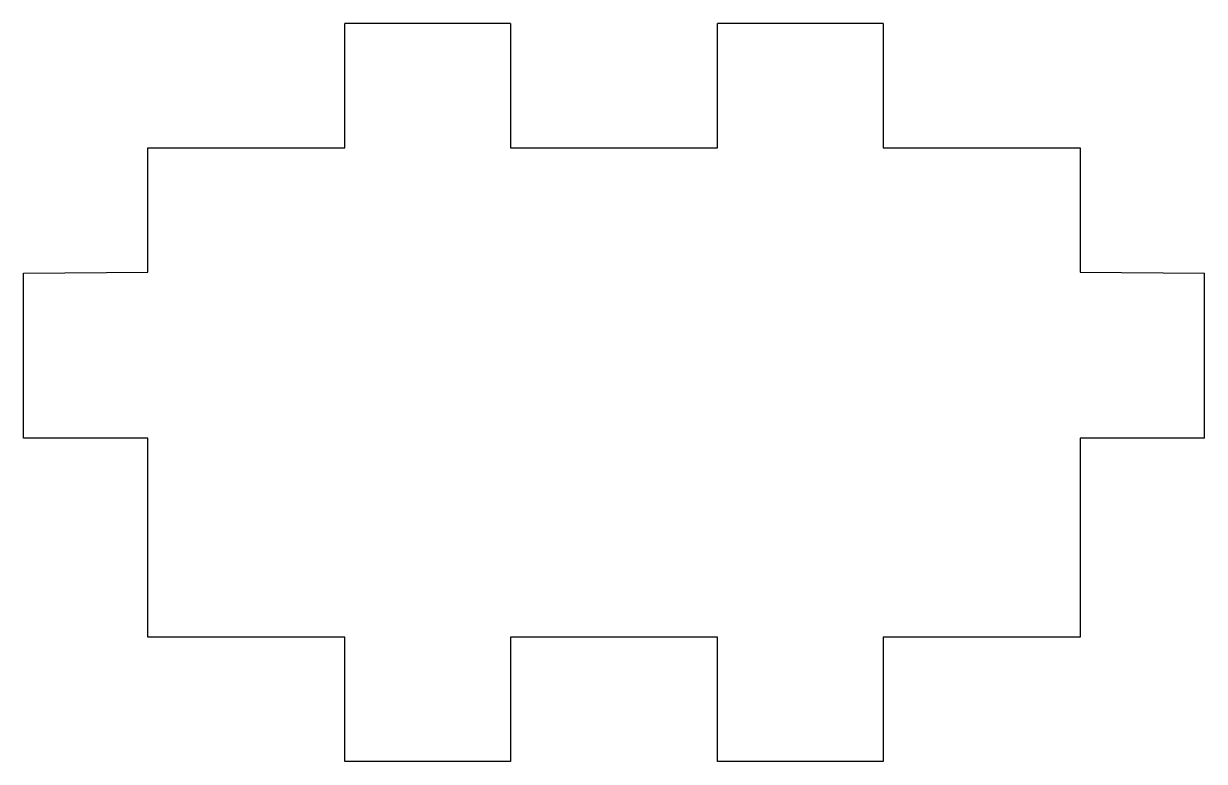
# Model space of a CAD drawing. Header units: millimetres. Extents: x -13.5 to 15, y 7.2 to 25.
import ezdxf

# ---------------------------------------------------------------- set-up
doc = ezdxf.new("R2010")
doc.units = ezdxf.units.MM

msp = doc.modelspace()

# ---------------------------------------------------------------- linework, layer by layer
at = {"color": 7, "linetype": 'Continuous', "lineweight": 25}
for p, q in [((-1.75, 25), (-5.75, 25)), ((-5.75, 22), (-5.75, 25)), ((-1.75, 25), (-1.75, 22)), ((7.25, 25), (3.25, 25)), ((3.25, 22), (3.25, 25)), ((7.25, 25), (7.25, 22)), ((-10.5, 22), (-5.75, 22)), ((-10.5, 19), (-10.5, 22)), ((-1.75, 22), (3.25, 22)), ((7.25, 22), (12, 22)), ((12, 22), (12, 19)), ((-13.5, 18.978), (-10.5, 19)), ((-13.5, 15), (-13.5, 18.978)), ((12, 19), (15, 18.978)), ((15, 15), (15, 18.978)), ((-10.5, 15), (-13.5, 15)), ((-10.5, 10.2), (-10.5, 15)), ((12, 15), (12, 10.2)), ((15, 15), (12, 15)), ((-5.75, 10.2), (-10.5, 10.2)), ((-5.75, 7.2), (-5.75, 10.2)), ((-1.75, 10.2), (-1.75, 7.2)), ((3.25, 10.2), (-1.75, 10.2)), ((3.25, 7.2), (3.25, 10.2)), ((7.25, 10.2), (7.25, 7.2)), ((12, 10.2), (7.25, 10.2)), ((-1.75, 7.2), (-5.75, 7.2)), ((7.25, 7.2), (3.25, 7.2))]:
    msp.add_line(p, q, dxfattribs=at)

doc.saveas('drawing.dxf')
